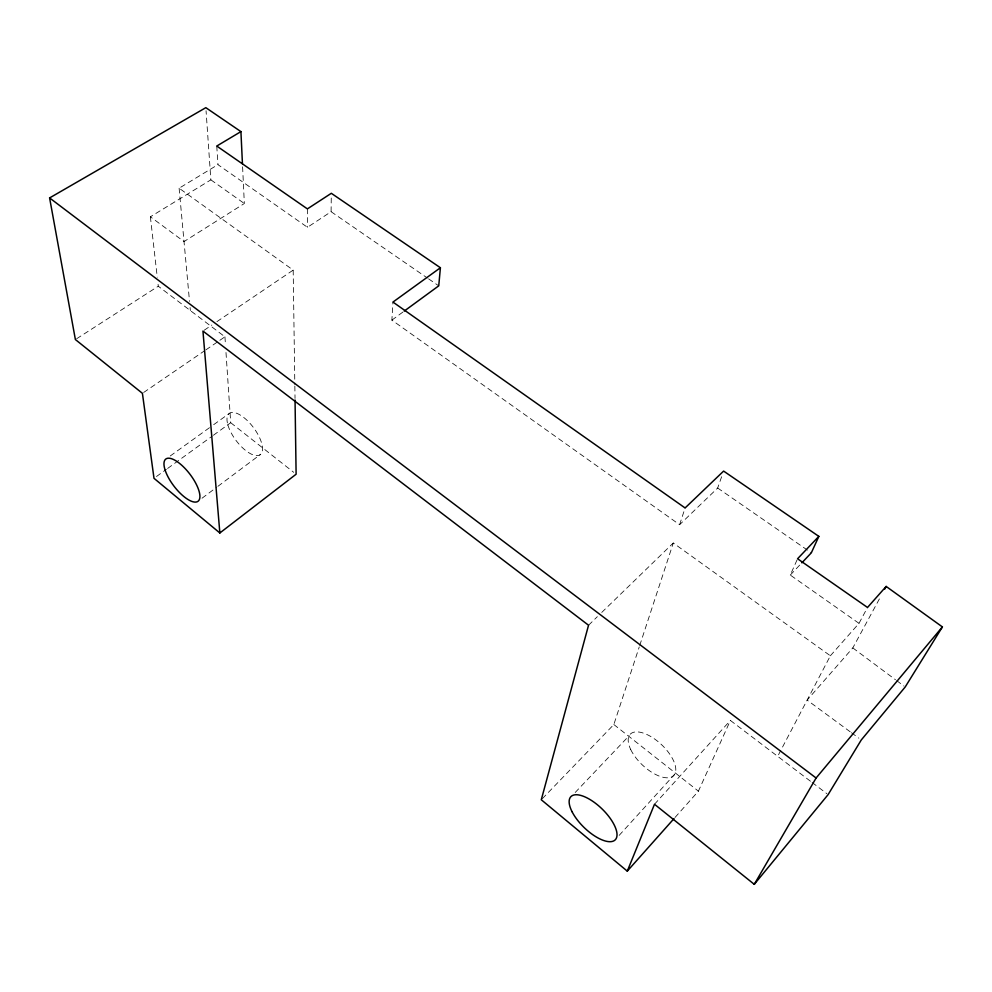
<?xml version="1.0" encoding="UTF-8"?>
<svg xmlns="http://www.w3.org/2000/svg" width="992" height="992" viewBox="0 0 992 992"><rect width="100%" height="100%" fill="white"/><g stroke="black" fill="none" stroke-linecap="round" stroke-linejoin="round"><path stroke-width="0.74" stroke-dasharray="4.96 3.72" d="M216.764 146.047L217.955 164.66L307.47 227.292L331.092 211.705L331.278 196.366M721.63 476.73L717.675 488.027L679.607 524.706L391.877 320.131L392.956 302.076M542.351 798.659L613.837 724.532L639.245 646.945M639.728 645.482L673.283 543.008L830.366 655.786L777.678 756.338M679.607 524.706L685.1 507.954M830.366 655.786L859.01 623.348L790.277 575.062L797.568 558.756M675.044 817.445L698.418 791.17L730.397 720.452L810.886 781.547M859.01 623.348L867.516 607.464M850.206 731.811L807.141 700.116L852.81 647.912L881.082 595.795M654.497 804.264L730.397 720.452M619.144 835.4L674.585 774.417M790.277 575.062L800.804 563.94M575.199 792.472L629.188 735.692M588.541 625.233L597.345 616.689M601.747 612.424L673.283 543.008M202.033 498.22L216.69 487.246M217.905 486.328L260.66 454.311M391.877 320.131L402.975 312.009M156.476 476.52L166.371 469.352M167.611 468.46L212.152 436.17M213.392 435.265L230.714 422.716L225.866 350.622M170.24 455.973L212.462 425.556M213.702 424.663L228.594 413.937M143.679 392.46L204.625 350.734M205.902 349.866L218.587 341.161M219.864 340.293L224.936 336.821L158.286 286.229L157.939 283.204M204.216 330.212L211.842 325.054M216.926 321.619L293.186 270.109L179.118 188.207L217.955 164.66M76.682 338.706L158.286 286.229M242.594 166.805L244.342 203.521L184.028 241.564L150.375 216.802L210.862 179.85L206.051 110.744M331.092 211.705L427.341 277.996M428.606 278.864L438.737 285.845M717.675 488.027L811.332 552.804M210.862 179.85L244.342 203.521M851.434 732.716L858.824 738.147M852.81 647.912L895.454 679.718M896.681 680.624L903.985 686.08M812.126 782.477L826.882 793.687M230.714 422.716L293.694 472.316M613.837 724.532L698.418 791.17M150.375 216.802L157.257 277.177M179.118 188.207L189.522 301.382M190.08 307.508L190.365 310.583M224.936 336.821L225.457 344.484M293.186 270.109L294.822 384.536M294.847 386.086L295.033 398.462M307.396 208.89L307.47 227.292M630.689 749.481A29.983 13.962 43.4 0 0 671.857 776.86A29.983 13.962 43.4 0 0 653.468 738.209A29.983 13.962 43.4 0 0 630.689 749.481M227.887 424.948A25.817 10.85 53 0 0 258.069 455.551A25.817 10.85 53 0 0 248.273 421.526A25.817 10.85 53 0 0 227.887 424.948"/><path stroke-width="1.49" d="M295.046 399.999L296.112 474.226L219.852 532.977L153.996 478.318L142.414 393.328L75.38 339.537L49.6 197.929L205.828 107.669L240.92 131.614L216.764 146.047L307.396 208.89L331.316 193.304L440.411 267.753L438.737 285.845L404.215 311.104M219.852 532.977L202.951 331.068L588.541 625.233L541.285 799.763L627.279 871.137L654.497 804.264L754.267 884.331L828.109 794.617L861.279 739.958L905.2 686.985L942.4 626.919L886.154 586.433L867.516 607.464L797.568 558.756L818.846 536.374L723.614 471.088L685.1 507.954L392.956 302.076L440.411 267.753M818.846 536.374L811.332 552.804L801.858 562.824M884.703 589.112L886.154 586.433M754.267 884.331L816.094 778.001L942.4 626.919M627.279 871.137L674.027 818.586M49.6 197.929L816.094 778.001M240.92 131.614L242.445 163.742M572.024 811.654A30.95 12.921 44.2 0 0 613.502 841.018A30.95 12.921 44.2 0 0 593.737 801.982A30.95 12.921 44.2 0 0 572.024 811.654M165.205 470.357A26.548 9.957 52.6 0 0 195.945 502.064A26.548 9.957 52.6 0 0 184.611 468.013A26.548 9.957 52.6 0 0 165.205 470.357"/></g></svg>
